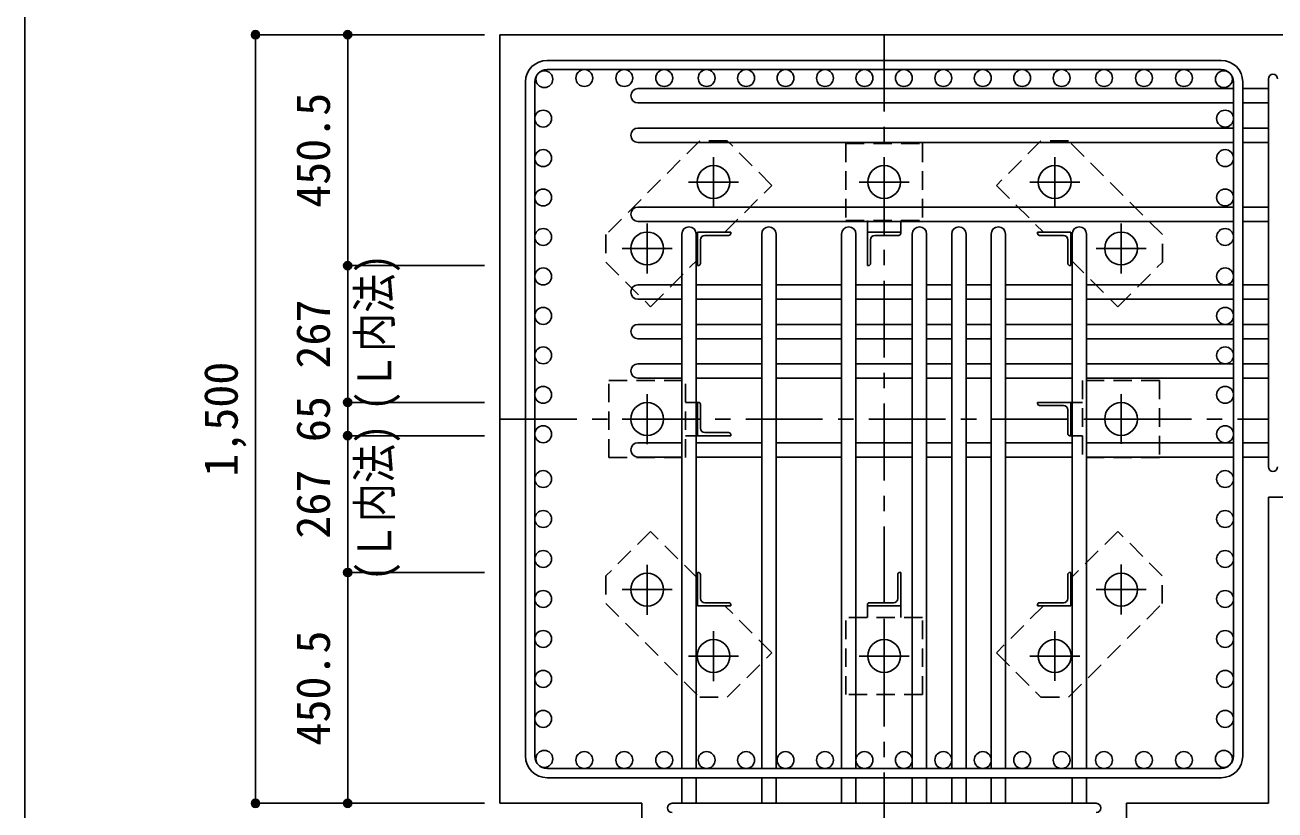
# Model space of a CAD drawing. Units: millimetres at full size, sheet at 1:30. Extents: x -5973 to 5954, y -4195 to 4201.
# Drawn here: x -5973 to -3533, y -2505 to -973 of the extents above; entities that cross this region are included whole.
import ezdxf
from ezdxf.enums import TextEntityAlignment as Align

# ---------------------------------------------------------------- set-up
doc = ezdxf.new("R2010")
doc.units = ezdxf.units.MM
doc.header["$LTSCALE"] = 30
doc.header["$PDMODE"] = 32
doc.header["$PDSIZE"] = 15
doc.linetypes.add('CHAIN1', pattern=[8, 5, -1, 1, -1])
doc.linetypes.add('DASHED1', pattern=[1.8, 1.2, -0.6])
for name, color, linetype in [('0-1_躯体線', 2, 'Continuous'), ('0-2_アンカーボルト', 4, 'CHAIN1'), ('0-3_立上り筋', 3, 'Continuous'), ('0-4_フープ筋', 7, 'Continuous'), ('0-5_基礎梁筋', 7, 'Continuous'), ('0-6_スタラップ筋', 7, 'Continuous'), ('0-7_文字', 4, 'Continuous'), ('0-9_プレート', 4, 'DASHED1'), ('0-A_アングル', 4, 'Continuous'), ('0-D_寸法', 4, 'Continuous'), ('F-0_枠', 6, 'Continuous')]:
    doc.layers.add(name, color=color, linetype=linetype)
doc.styles.add('ＭＳ ゴシック', font='')
doc.styles.get('ＭＳ ゴシック').set_extended_font_data('MS Gothic')

msp = doc.modelspace()

# ---------------------------------------------------------------- linework, layer by layer
at = {"layer": '0-1_躯体線'}
for p, q in [((-3145.8, -992.16), (-5045.8, -992.16)), ((-5045.8, -992.16), (-5045.8, -2492.16)), ((-3545.8, -1894.36), (-3145.8, -1894.36)), ((-3545.8, -2492.16), (-3545.8, -1894.36)), ((-5045.8, -2492.16), (-4768.8, -2492.16)), ((-4768.8, -2892.16), (-4768.8, -2492.16)), ((-3822.8, -2892.16), (-3822.8, -2492.16)), ((-3822.8, -2492.16), (-3545.8, -2492.16))]:
    msp.add_line(p, q, dxfattribs=at)
at = {"layer": '0-2_アンカーボルト'}
for p, q in [((-4628.8, -1328.46), (-4628.8, -1230.96)), ((-4295.8, -1328.36), (-4295.8, -1230.86)), ((-3962.8, -1328.36), (-3962.8, -1230.86)), ((-4580.1, -1279.66), (-4677.6, -1279.66)), ((-4344.6, -1279.66), (-4247.1, -1279.66)), ((-4011.6, -1279.66), (-3914.1, -1279.66)), ((-4758.3, -1457.96), (-4758.3, -1360.46)), ((-3833.3, -1457.86), (-3833.3, -1360.36)), ((-4709.6, -1409.16), (-4807.1, -1409.16)), ((-3882.1, -1409.16), (-3784.6, -1409.16)), ((-4758.3, -1790.96), (-4758.3, -1693.46)), ((-3833.3, -1693.36), (-3833.3, -1790.86)), ((-4709.6, -1742.16), (-4807.1, -1742.16)), ((-3882, -1742.16), (-3784.5, -1742.16)), ((-4758.3, -2026.46), (-4758.3, -2123.96)), ((-3833.3, -2026.36), (-3833.3, -2123.86)), ((-4709.5, -2075.16), (-4807, -2075.16)), ((-3882, -2075.16), (-3784.5, -2075.16)), ((-4628.8, -2155.96), (-4628.8, -2253.46)), ((-4295.8, -2155.96), (-4295.8, -2253.46)), ((-3962.8, -2155.86), (-3962.8, -2253.36)), ((-4580, -2204.66), (-4677.5, -2204.66)), ((-4247, -2204.66), (-4344.5, -2204.66)), ((-4011.5, -2204.66), (-3914, -2204.66))]:
    msp.add_line(p, q, dxfattribs=at)
at = {"layer": '0-2_アンカーボルト', "color": 3, "linetype": 'Continuous'}
for centre in [(-4628.8, -1279.66), (-4295.8, -1279.66), (-3962.8, -1279.66), (-4758.3, -1409.16), (-3833.3, -1409.16), (-4758.3, -1742.16), (-3833.3, -1742.16), (-4758.3, -2075.16), (-3833.3, -2075.16), (-4628.8, -2204.66), (-4295.8, -2204.66), (-3962.8, -2204.66)]:
    msp.add_circle(centre, 32, dxfattribs=at)
at = {"layer": '0-3_立上り筋'}
for centre in [(-4959.1, -1078.86), (-4881.07, -1076.66), (-4803.03, -1076.66), (-4725, -1076.66), (-4642.3, -1076.66), (-4565.3, -1076.66), (-4488.3, -1076.66), (-4411.3, -1076.66), (-4334.3, -1076.66), (-4257.3, -1076.66), (-4180.3, -1076.66), (-4103.3, -1076.66), (-4026.3, -1076.66), (-3949.3, -1076.66), (-3866.6, -1076.66), (-3788.57, -1076.66), (-3710.53, -1076.66), (-3632.5, -1078.86), (-4961.3, -1155.86), (-3630.3, -1155.86), (-4961.3, -1232.86), (-3630.3, -1232.86), (-4961.3, -1309.86), (-3630.3, -1309.86), (-4961.3, -1386.86), (-3630.3, -1386.86), (-4961.3, -1463.86), (-3630.3, -1463.86), (-4961.3, -1540.86), (-3630.3, -1540.86), (-4961.3, -1617.86), (-3630.3, -1617.86), (-4961.3, -1694.86), (-3630.3, -1694.86), (-4961.3, -1771.86), (-3630.3, -1771.86), (-4961.3, -1859.22), (-3630.3, -1859.22), (-4961.3, -1937.25), (-3630.3, -1937.25), (-4961.3, -2015.29), (-3630.3, -2015.29), (-4961.3, -2093.32), (-3630.3, -2093.32), (-4961.3, -2171.36), (-3630.3, -2171.36), (-4961.3, -2249.4), (-3630.3, -2249.4), (-4961.3, -2327.43), (-3630.3, -2327.43), (-4959.1, -2405.47), (-4881.07, -2407.66), (-4803.03, -2407.66), (-4725, -2407.66), (-4642.3, -2407.66), (-4565.3, -2407.66), (-4488.3, -2407.66), (-4411.3, -2407.66), (-4334.3, -2407.66), (-4257.3, -2407.66), (-4180.3, -2407.66), (-4103.3, -2407.66), (-4026.3, -2407.66), (-3949.3, -2407.66), (-3866.6, -2407.66), (-3788.57, -2407.66), (-3710.53, -2407.66), (-3632.5, -2405.47)]:
    msp.add_circle(centre, 16.5, dxfattribs=at)
at = {"layer": '0-4_フープ筋'}
for p, q in [((-4953.8, -1042.16), (-3637.8, -1042.16)), ((-4953.8, -1060.16), (-3637.8, -1060.16)), ((-4995.8, -1084.16), (-4995.8, -2400.16)), ((-4977.8, -1084.16), (-4977.8, -2400.16)), ((-3613.8, -1084.16), (-3613.8, -2400.16)), ((-3595.8, -1084.16), (-3595.8, -2400.16)), ((-4953.8, -2424.16), (-3637.8, -2424.16)), ((-4953.8, -2442.16), (-3637.8, -2442.16))]:
    msp.add_line(p, q, dxfattribs=at)
for centre, radius, start, end in [((-4953.8, -1084.16), 42, 90, 180), ((-3637.8, -1084.16), 42, 0, 90), ((-4953.8, -1084.16), 24, 90, 180), ((-3637.8, -1084.16), 24, 0, 90), ((-4953.8, -2400.16), 42, 180, 270), ((-4953.8, -2400.16), 24, 180, 270), ((-3637.8, -2400.16), 42, 270, 0), ((-3637.8, -2400.16), 24, 270, 0)]:
    msp.add_arc(centre, radius, start, end, dxfattribs=at)
at = {"layer": '0-5_基礎梁筋'}
for p, q in [((-4776.3, -1097.36), (-3613.8, -1097.36)), ((-3595.8, -1097.36), (-3545.8, -1097.36)), ((-4776.3, -1125.36), (-3613.8, -1125.36)), ((-3595.8, -1125.36), (-3545.8, -1125.36)), ((-4776.3, -1174.36), (-3613.8, -1174.36)), ((-3595.8, -1174.36), (-3545.8, -1174.36)), ((-4776.3, -1202.36), (-3613.8, -1202.36)), ((-3595.8, -1202.36), (-3545.8, -1202.36)), ((-4776.3, -1328.36), (-3613.8, -1328.36)), ((-3595.8, -1328.36), (-3545.8, -1328.36)), ((-4776.3, -1356.36), (-3613.8, -1356.36)), ((-3595.8, -1356.36), (-3545.8, -1356.36)), ((-4690.8, -1381.16), (-4690.8, -2424.16)), ((-4662.8, -1381.16), (-4662.8, -2424.16)), ((-4534.8, -1381.16), (-4534.8, -2424.16)), ((-4506.8, -1381.16), (-4506.8, -2424.16)), ((-4378.8, -1381.16), (-4378.8, -2424.16)), ((-4350.8, -1381.16), (-4350.8, -2424.16)), ((-4240.8, -1381.16), (-4240.8, -2424.16)), ((-4212.8, -1381.16), (-4212.8, -2424.16)), ((-4163.8, -1381.16), (-4163.8, -2424.16)), ((-4135.8, -1381.16), (-4135.8, -2424.16)), ((-4086.8, -1381.16), (-4086.8, -2424.16)), ((-4058.8, -1381.16), (-4058.8, -2424.16)), ((-3928.8, -1381.16), (-3928.8, -2424.16)), ((-3900.8, -1381.16), (-3900.8, -2424.16)), ((-4776.3, -1480.36), (-4690.8, -1480.36)), ((-4662.8, -1480.36), (-4534.8, -1480.36)), ((-4506.8, -1480.36), (-4378.8, -1480.36)), ((-4350.8, -1480.36), (-4240.8, -1480.36)), ((-4212.8, -1480.36), (-4163.8, -1480.36)), ((-4135.8, -1480.36), (-4086.8, -1480.36)), ((-4058.8, -1480.36), (-3928.8, -1480.36)), ((-3900.8, -1480.36), (-3613.8, -1480.36)), ((-3595.8, -1480.36), (-3545.8, -1480.36)), ((-4776.3, -1508.36), (-4690.8, -1508.36)), ((-4662.8, -1508.36), (-4534.8, -1508.36)), ((-4506.8, -1508.36), (-4378.8, -1508.36)), ((-4350.8, -1508.36), (-4240.8, -1508.36)), ((-4212.8, -1508.36), (-4163.8, -1508.36)), ((-4135.8, -1508.36), (-4086.8, -1508.36)), ((-4058.8, -1508.36), (-3928.8, -1508.36)), ((-3900.8, -1508.36), (-3613.8, -1508.36)), ((-3595.8, -1508.36), (-3545.8, -1508.36)), ((-4776.3, -1557.36), (-4690.8, -1557.36)), ((-4662.8, -1557.36), (-4534.8, -1557.36)), ((-4506.8, -1557.36), (-4378.8, -1557.36)), ((-4350.8, -1557.36), (-4240.8, -1557.36)), ((-4212.8, -1557.36), (-4163.8, -1557.36)), ((-4135.8, -1557.36), (-4086.8, -1557.36)), ((-4058.8, -1557.36), (-3928.8, -1557.36)), ((-3900.8, -1557.36), (-3613.8, -1557.36)), ((-3595.8, -1557.36), (-3545.8, -1557.36)), ((-4776.3, -1585.36), (-4690.8, -1585.36)), ((-4662.8, -1585.36), (-4534.8, -1585.36)), ((-4506.8, -1585.36), (-4378.8, -1585.36)), ((-4350.8, -1585.36), (-4240.8, -1585.36)), ((-4212.8, -1585.36), (-4163.8, -1585.36)), ((-4135.8, -1585.36), (-4086.8, -1585.36)), ((-4058.8, -1585.36), (-3928.8, -1585.36)), ((-3900.8, -1585.36), (-3613.8, -1585.36)), ((-3595.8, -1585.36), (-3545.8, -1585.36)), ((-4776.3, -1634.36), (-4690.8, -1634.36)), ((-4662.8, -1634.36), (-4534.8, -1634.36)), ((-4506.8, -1634.36), (-4378.8, -1634.36)), ((-4350.8, -1634.36), (-4240.8, -1634.36)), ((-4212.8, -1634.36), (-4163.8, -1634.36)), ((-4135.8, -1634.36), (-4086.8, -1634.36)), ((-4058.8, -1634.36), (-3928.8, -1634.36)), ((-3900.8, -1634.36), (-3613.8, -1634.36)), ((-3595.8, -1634.36), (-3545.8, -1634.36)), ((-4776.3, -1662.36), (-4690.8, -1662.36)), ((-4662.8, -1662.36), (-4534.8, -1662.36)), ((-4506.8, -1662.36), (-4378.8, -1662.36)), ((-4350.8, -1662.36), (-4240.8, -1662.36)), ((-4212.8, -1662.36), (-4163.8, -1662.36)), ((-4135.8, -1662.36), (-4086.8, -1662.36)), ((-4058.8, -1662.36), (-3928.8, -1662.36)), ((-3900.8, -1662.36), (-3613.8, -1662.36)), ((-3595.8, -1662.36), (-3545.8, -1662.36)), ((-4776.3, -1788.36), (-4690.8, -1788.36)), ((-4662.8, -1788.36), (-4534.8, -1788.36)), ((-4506.8, -1788.36), (-4378.8, -1788.36)), ((-4350.8, -1788.36), (-4240.8, -1788.36)), ((-4212.8, -1788.36), (-4163.8, -1788.36)), ((-4135.8, -1788.36), (-4086.8, -1788.36)), ((-4058.8, -1788.36), (-3928.8, -1788.36)), ((-3900.8, -1788.36), (-3613.8, -1788.36)), ((-3595.8, -1788.36), (-3545.8, -1788.36)), ((-4776.3, -1816.36), (-4690.8, -1816.36)), ((-4662.8, -1816.36), (-4534.8, -1816.36)), ((-4506.8, -1816.36), (-4378.8, -1816.36)), ((-4350.8, -1816.36), (-4240.8, -1816.36)), ((-4212.8, -1816.36), (-4163.8, -1816.36)), ((-4135.8, -1816.36), (-4086.8, -1816.36)), ((-4058.8, -1816.36), (-3928.8, -1816.36)), ((-3900.8, -1816.36), (-3613.8, -1816.36)), ((-3595.8, -1816.36), (-3545.8, -1816.36)), ((-4690.8, -2442.16), (-4690.8, -2492.16)), ((-4662.8, -2442.16), (-4662.8, -2492.16)), ((-4534.8, -2442.16), (-4534.8, -2492.16)), ((-4506.8, -2442.16), (-4506.8, -2492.16)), ((-4378.8, -2442.16), (-4378.8, -2492.16)), ((-4350.8, -2442.16), (-4350.8, -2492.16)), ((-4240.8, -2442.16), (-4240.8, -2492.16)), ((-4212.8, -2442.16), (-4212.8, -2492.16)), ((-4163.8, -2442.16), (-4163.8, -2492.16)), ((-4135.8, -2442.16), (-4135.8, -2492.16)), ((-4086.8, -2442.16), (-4086.8, -2492.16)), ((-4058.8, -2442.16), (-4058.8, -2492.16)), ((-3928.8, -2442.16), (-3928.8, -2492.16)), ((-3900.8, -2442.16), (-3900.8, -2492.16))]:
    msp.add_line(p, q, dxfattribs=at)
for centre, start, end in [((-4776.3, -1111.36), 90, 270), ((-4776.3, -1188.36), 90, 270), ((-4776.3, -1342.36), 90, 270), ((-4676.8, -1381.16), 0, 180), ((-4520.8, -1381.16), 0, 180), ((-4364.8, -1381.16), 0, 180), ((-4226.8, -1381.16), 0, 180), ((-4149.8, -1381.16), 0, 180), ((-4072.8, -1381.16), 0, 180), ((-3914.8, -1381.16), 0, 180), ((-4776.3, -1494.36), 90, 270), ((-4776.3, -1571.36), 90, 270), ((-4776.3, -1648.36), 90, 270), ((-4776.3, -1802.36), 90, 270)]:
    msp.add_arc(centre, 14, start, end, dxfattribs=at)
at = {"layer": '0-6_スタラップ筋'}
for p, q in [((-3545.8, -1835.36), (-3545.8, -1078.36)), ((-4709.8, -2492.16), (-3881.8, -2492.16))]:
    msp.add_line(p, q, dxfattribs=at)
for centre, start, end in [((-3536.8, -1078.36), 0, 180), ((-3536.8, -1835.36), 180, 0), ((-4709.8, -2501.16), 90, 270), ((-3881.8, -2501.16), 270, 90)]:
    msp.add_arc(centre, 9, start, end, dxfattribs=at)
at = {"layer": '0-9_プレート'}
for p, q in [((-4370.8, -1204.66), (-4220.8, -1204.66)), ((-4370.8, -1204.66), (-4370.8, -1354.66)), ((-4220.8, -1204.66), (-4220.8, -1354.66)), ((-4606.6, -1377.66), (-4515, -1286.06)), ((-4370.8, -1354.66), (-4220.8, -1354.66)), ((-4328.3, -1377.66), (-4328.3, -1354.66)), ((-4263.3, -1377.66), (-4263.3, -1354.66)), ((-3931.3, -1431.36), (-3839.7, -1522.96)), ((-4833.3, -1817.16), (-4833.3, -1667.16)), ((-4833.3, -1667.16), (-4683.3, -1667.16)), ((-4683.3, -1817.16), (-4683.3, -1667.16)), ((-3908.3, -1667.16), (-3908.3, -1817.16)), ((-3758.3, -1667.16), (-3908.3, -1667.16)), ((-3758.3, -1667.16), (-3758.3, -1817.16)), ((-4660.3, -1709.66), (-4683.3, -1709.66)), ((-3931.3, -1709.66), (-3908.3, -1709.66)), ((-4660.3, -1774.66), (-4683.3, -1774.66)), ((-3931.3, -1774.66), (-3908.3, -1774.66)), ((-4833.3, -1817.16), (-4683.3, -1817.16)), ((-3758.3, -1817.16), (-3908.3, -1817.16)), ((-4660.3, -2052.96), (-4751.9, -1961.36)), ((-4328.3, -2106.66), (-4328.3, -2129.66)), ((-4263.3, -2106.66), (-4263.3, -2129.66)), ((-3985, -2106.66), (-4076.6, -2198.26)), ((-4220.8, -2129.66), (-4370.8, -2129.66)), ((-4370.8, -2279.66), (-4370.8, -2129.66)), ((-4220.8, -2279.66), (-4220.8, -2129.66)), ((-4220.8, -2279.66), (-4370.8, -2279.66))]:
    msp.add_line(p, q, dxfattribs=at)
for points in [[(-4515, -1286.06), (-4602, -1199.06), (-4655.7, -1199.06), (-4838.8, -1382.26), (-4838.8, -1435.96), (-4751.9, -1522.96), (-4660.3, -1431.36)], [(-3839.7, -1522.96), (-3752.7, -1435.96), (-3752.7, -1382.26), (-3935.9, -1199.16), (-3989.6, -1199.16), (-4076.6, -1286.06), (-3985, -1377.66)], [(-4751.9, -1961.36), (-4838.9, -2048.36), (-4838.9, -2102.06), (-4655.7, -2285.16), (-4602, -2285.16), (-4515, -2198.26), (-4606.6, -2106.66)], [(-4076.6, -2198.26), (-3989.6, -2285.26), (-3935.9, -2285.26), (-3752.8, -2102.06), (-3752.8, -2048.36), (-3839.7, -1961.36), (-3931.3, -2052.96)]]:
    msp.add_lwpolyline(points, dxfattribs=at)
at = {"layer": '0-A_アングル'}
for p, q in [((-4660.3, -1377.66), (-4595.3, -1377.66)), ((-4660.3, -1377.66), (-4660.3, -1442.66)), ((-4645.8, -1383.66), (-4599.3, -1383.66)), ((-4595.3, -1377.66), (-4595.3, -1379.66)), ((-4328.3, -1377.66), (-4263.3, -1377.66)), ((-4328.3, -1377.66), (-4328.3, -1442.66)), ((-4313.8, -1383.66), (-4267.3, -1383.66)), ((-4263.3, -1377.66), (-4263.3, -1379.66)), ((-3931.3, -1377.66), (-3996.3, -1377.66)), ((-3996.3, -1379.66), (-3996.3, -1377.66)), ((-3945.8, -1383.66), (-3992.3, -1383.66)), ((-3931.3, -1377.66), (-3931.3, -1442.66)), ((-4654.3, -1392.16), (-4654.3, -1438.66)), ((-4322.3, -1392.16), (-4322.3, -1438.66)), ((-3937.3, -1392.16), (-3937.3, -1438.66)), ((-4658.3, -1442.66), (-4660.3, -1442.66)), ((-4326.3, -1442.66), (-4328.3, -1442.66)), ((-3931.3, -1442.66), (-3933.3, -1442.66)), ((-4660.3, -1709.66), (-4658.3, -1709.66)), ((-4660.3, -1774.66), (-4660.3, -1709.66)), ((-4654.3, -1760.16), (-4654.3, -1713.66)), ((-3931.3, -1709.66), (-3996.3, -1709.66)), ((-3996.3, -1711.66), (-3996.3, -1709.66)), ((-3945.8, -1715.66), (-3992.3, -1715.66)), ((-3937.3, -1724.16), (-3937.3, -1770.66)), ((-3931.3, -1709.66), (-3931.3, -1774.66)), ((-4660.3, -1774.66), (-4595.3, -1774.66)), ((-4645.8, -1768.66), (-4599.3, -1768.66)), ((-4595.3, -1772.66), (-4595.3, -1774.66)), ((-3931.3, -1774.66), (-3933.3, -1774.66)), ((-4660.3, -2041.66), (-4658.3, -2041.66)), ((-4660.3, -2106.66), (-4660.3, -2041.66)), ((-4654.3, -2092.16), (-4654.3, -2045.66)), ((-4269.3, -2092.16), (-4269.3, -2045.66)), ((-4265.3, -2041.66), (-4263.3, -2041.66)), ((-4263.3, -2106.66), (-4263.3, -2041.66)), ((-3937.3, -2092.16), (-3937.3, -2045.66)), ((-3933.3, -2041.66), (-3931.3, -2041.66)), ((-3931.3, -2106.66), (-3931.3, -2041.66)), ((-4660.3, -2106.66), (-4595.3, -2106.66)), ((-4645.8, -2100.66), (-4599.3, -2100.66)), ((-4595.3, -2104.66), (-4595.3, -2106.66)), ((-4328.3, -2106.66), (-4328.3, -2104.66)), ((-4263.3, -2106.66), (-4328.3, -2106.66)), ((-4277.8, -2100.66), (-4324.3, -2100.66)), ((-3996.3, -2106.66), (-3996.3, -2104.66)), ((-3931.3, -2106.66), (-3996.3, -2106.66)), ((-3945.8, -2100.66), (-3992.3, -2100.66))]:
    msp.add_line(p, q, dxfattribs=at)
for centre, radius, start, end in [((-4645.8, -1392.16), 8.5, 90, 180), ((-4599.3, -1379.66), 4, 270, 0), ((-4313.8, -1392.16), 8.5, 90, 180), ((-4267.3, -1379.66), 4, 270, 0), ((-3992.3, -1379.66), 4, 180, 270), ((-3945.8, -1392.16), 8.5, 0, 90), ((-4658.3, -1438.66), 4, 270, 0), ((-4326.3, -1438.66), 4, 270, 0), ((-3933.3, -1438.66), 4, 180, 270), ((-4658.3, -1713.66), 4, 0, 90), ((-3992.3, -1711.66), 4, 180, 270), ((-3945.8, -1724.16), 8.5, 0, 90), ((-4645.8, -1760.16), 8.5, 180, 270), ((-4599.3, -1772.66), 4, 0, 90), ((-3933.3, -1770.66), 4, 180, 270), ((-4658.3, -2045.66), 4, 0, 90), ((-4265.3, -2045.66), 4, 90, 180), ((-3933.3, -2045.66), 4, 90, 180), ((-4645.8, -2092.16), 8.5, 180, 270), ((-4277.8, -2092.16), 8.5, 270, 0), ((-3945.8, -2092.16), 8.5, 270, 0), ((-4599.3, -2104.66), 4, 0, 90), ((-4324.3, -2104.66), 4, 90, 180), ((-3992.3, -2104.66), 4, 90, 180)]:
    msp.add_arc(centre, radius, start, end, dxfattribs=at)
at = {"layer": '0-D_寸法'}
for p, q in [((-5522.84, -992.16), (-5342.84, -992.16)), ((-5522.84, -992.16), (-5342.84, -992.16)), ((-5522.84, -2492.16), (-5522.84, -992.16)), ((-5522.84, -992.16), (-5522.84, -2492.16)), ((-5342.84, -992.16), (-5342.84, -1442.66)), ((-5342.84, -992.16), (-5075.8, -992.16)), ((-5342.84, -1442.66), (-5075.8, -1442.66)), ((-5342.84, -1442.66), (-5342.84, -1709.66)), ((-5342.84, -1709.66), (-5075.8, -1709.66)), ((-5342.84, -1709.66), (-5342.84, -1774.66)), ((-5342.84, -1774.66), (-5075.8, -1774.66)), ((-5342.84, -1774.66), (-5342.84, -2041.66)), ((-5342.84, -2041.66), (-5075.8, -2041.66)), ((-5342.84, -2041.66), (-5342.84, -2492.16)), ((-5522.84, -2492.16), (-5342.84, -2492.16)), ((-5342.84, -2492.16), (-5075.8, -2492.16)), ((-5342.84, -2492.16), (-5075.8, -2492.16))]:
    msp.add_line(p, q, dxfattribs=at)
at = {"layer": '0-D_寸法', "linetype": 'CHAIN1'}
for p, q in [((-4295.8, -992.16), (-4295.8, -2892.16)), ((-5045.8, -1742.16), (-3545.8, -1742.16))]:
    msp.add_line(p, q, dxfattribs=at)
at = {"layer": '0-D_寸法'}
for centre, radius in [((-5522.84, -992.16), 8), ((-5522.84, -992.16), 7.2), ((-5522.84, -992.16), 6.4), ((-5522.84, -992.16), 5.6), ((-5522.84, -992.16), 4.8), ((-5522.84, -992.16), 4), ((-5522.84, -992.16), 3.2), ((-5522.84, -992.16), 2.4), ((-5522.84, -992.16), 1.6), ((-5522.84, -992.16), 0.8), ((-5342.84, -992.16), 8), ((-5342.84, -992.16), 7.2), ((-5342.84, -992.16), 6.4), ((-5342.84, -992.16), 5.6), ((-5342.84, -992.16), 4.8), ((-5342.84, -992.16), 4), ((-5342.84, -992.16), 3.2), ((-5342.84, -992.16), 2.4), ((-5342.84, -992.16), 1.6), ((-5342.84, -992.16), 0.8), ((-5342.84, -1442.66), 8), ((-5342.84, -1442.66), 7.2), ((-5342.84, -1442.66), 6.4), ((-5342.84, -1442.66), 5.6), ((-5342.84, -1442.66), 4.8), ((-5342.84, -1442.66), 4), ((-5342.84, -1442.66), 3.2), ((-5342.84, -1442.66), 2.4), ((-5342.84, -1442.66), 1.6), ((-5342.84, -1442.66), 0.8), ((-5342.84, -1709.66), 8), ((-5342.84, -1709.66), 7.2), ((-5342.84, -1709.66), 6.4), ((-5342.84, -1709.66), 5.6), ((-5342.84, -1709.66), 4.8), ((-5342.84, -1709.66), 4), ((-5342.84, -1709.66), 3.2), ((-5342.84, -1709.66), 2.4), ((-5342.84, -1709.66), 1.6), ((-5342.84, -1709.66), 0.8), ((-5342.84, -1774.66), 8), ((-5342.84, -1774.66), 7.2), ((-5342.84, -1774.66), 6.4), ((-5342.84, -1774.66), 5.6), ((-5342.84, -1774.66), 4.8), ((-5342.84, -1774.66), 4), ((-5342.84, -1774.66), 3.2), ((-5342.84, -1774.66), 2.4), ((-5342.84, -1774.66), 1.6), ((-5342.84, -1774.66), 0.8), ((-5342.84, -2041.66), 8), ((-5342.84, -2041.66), 7.2), ((-5342.84, -2041.66), 6.4), ((-5342.84, -2041.66), 5.6), ((-5342.84, -2041.66), 4.8), ((-5342.84, -2041.66), 4), ((-5342.84, -2041.66), 3.2), ((-5342.84, -2041.66), 2.4), ((-5342.84, -2041.66), 1.6), ((-5342.84, -2041.66), 0.8), ((-5522.84, -2492.16), 8), ((-5522.84, -2492.16), 7.2), ((-5522.84, -2492.16), 6.4), ((-5522.84, -2492.16), 5.6), ((-5522.84, -2492.16), 4.8), ((-5522.84, -2492.16), 4), ((-5342.84, -2492.16), 8), ((-5342.84, -2492.16), 7.2), ((-5342.84, -2492.16), 6.4), ((-5342.84, -2492.16), 5.6), ((-5342.84, -2492.16), 4.8), ((-5342.84, -2492.16), 4), ((-5522.84, -2492.16), 3.2), ((-5522.84, -2492.16), 2.4), ((-5522.84, -2492.16), 1.6), ((-5522.84, -2492.16), 0.8), ((-5342.84, -2492.16), 3.2), ((-5342.84, -2492.16), 2.4), ((-5342.84, -2492.16), 1.6), ((-5342.84, -2492.16), 0.8)]:
    msp.add_circle(centre, radius, dxfattribs=at)
at = {"layer": '0-D_寸法', "color": 7}
for p in [(-5522.84, -992.16), (-5342.84, -992.16), (-5342.84, -1442.66), (-5342.84, -1709.66), (-5342.84, -1774.66), (-5342.84, -2041.66), (-5522.84, -2492.16), (-5342.84, -2492.16)]:
    msp.add_point(p, dxfattribs=at)
at = {"layer": 'F-0_枠'}
msp.add_line((-5972.88, 4201.15), (-5972.88, -4195.24), dxfattribs=at)

# ---------------------------------------------------------------- texts
at = {"layer": '0-7_文字', "style": 'ＭＳ ゴシック', "width": 0.85}
for p in [(-5238.18, -1725.98), (-5238.18, -2058.35)]:
    msp.add_text('(Ｌ内法)', height=65.98, rotation=90, dxfattribs=at).set_placement(p, align=Align.BOTTOM_LEFT)
at = {"layer": '0-D_寸法', "style": 'ＭＳ ゴシック'}
for s, p in [('450.5', (-5357.84, -1329.91)), ('267', (-5357.84, -1643.66)), ('1,500', (-5537.84, -1854.66)), ('65', (-5357.84, -1787.16)), ('267', (-5357.84, -1975.66)), ('450.5', (-5357.84, -2379.41))]:
    msp.add_text(s, height=65.98, rotation=90, dxfattribs=at).set_placement(p, align=Align.BOTTOM_LEFT)

doc.saveas('drawing.dxf')
